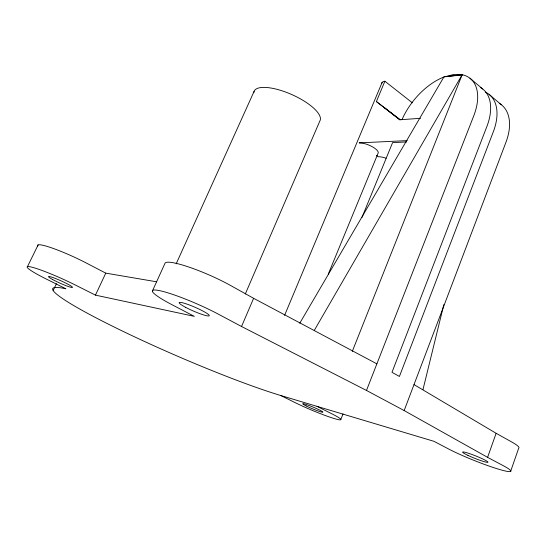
<?xml version="1.0" encoding="UTF-8"?>
<svg xmlns="http://www.w3.org/2000/svg" width="546" height="546" viewBox="0 0 546 546"><rect width="100%" height="100%" fill="white"/><g stroke="black" fill="none" stroke-linecap="round" stroke-linejoin="round"><path stroke-width="0.82" d="M422.952 389.707L443.843 304.579M510.599 471.457L518.7 448.17A37.701 4.423 21.5 0 0 511.349 441.762L496.13 433.292L414.005 384.602M487.598 457.35L404.156 410.558L366.489 390.451L241.544 326.494L218.236 314.093A45.564 5.719 23.5 0 0 159.412 290.602A45.564 5.719 23.5 0 0 171.935 304.675L194.328 316.352L95.461 295.127L75.328 285.019A36.439 3.508 24.2 0 0 30.371 266.83A36.439 3.508 24.2 0 0 46.54 279.163L65.902 288.779A139.762 12.428 23.4 0 0 112.005 325.948A139.762 12.428 23.4 0 0 280.862 395.55L433.879 441.291L449.078 449.222A37.927 3.61 21.8 0 0 498.293 469.096A37.927 3.61 21.8 0 0 503.016 465.547L487.598 457.35L496.13 433.292M404.156 410.558L505.971 142.219A50.833 30.938 -50.3 0 0 499.297 103.351M366.489 390.451L473.723 115.923A52.204 30.071 -51 0 0 462.66 74.836L453.74 74.468L443.83 77.041A52.204 30.071 -51 0 0 402.047 119.547M340.847 419.417L343.018 413.902M352.286 351.412L462.182 74.679L443.987 76.809L299.747 323.246M361.93 217.526L392.594 142.602L406.64 141.967M328.296 274.085L377.948 153.556A11.882 3.945 22.2 0 0 372.556 146.881A11.882 3.945 22.2 0 0 359.118 142.881L407.255 140.615M420.536 118.291L399.802 119.792L376.392 101.556L384.889 81.231L412.353 102.805M284.582 315.37L382.07 82.514M241.544 326.494L253.617 298.314L230.671 285.538A45.25 6.989 23.6 0 0 188.063 266.782A45.25 6.989 23.6 0 0 164.899 263.52L152.43 290.943M245.297 294.014L319.806 121.096A36.084 12.244 24.1 0 0 290.67 94.069A36.084 12.244 24.1 0 0 253.815 92.718M176.16 263.861L254.067 91.435M95.461 295.127L105.767 273.137L156.654 281.804M53.208 290.445L56.429 283.729M27.484 266.625L38.111 244.915M314.291 330.391L462.182 74.679M446.648 76.665L462.353 74.822M280.862 395.55L295.004 402.573A30.323 2.512 22.7 0 0 334.125 418.523A30.323 2.512 22.7 0 0 331.456 413.609L317.001 406.354M105.767 273.137L85.879 262.803A36.234 4.293 24.4 0 0 52.136 248.041A36.234 4.293 24.4 0 0 37.831 246.028M253.617 298.314L376.883 363.854M376.399 155.364L378.289 156.729A11.719 3.822 21.8 0 1 386.09 158.244M376.392 101.556L400.102 119.683M384.254 107.569L400 119.827M469.956 78.228L482.705 88.998M488.977 94.301L501.317 104.73M480.705 87.653A51.645 30.433 -50.7 0 1 486.841 126.617L391.994 372.304L399.419 376.453L493.284 131.873A51.372 30.61 -50.6 0 0 485.524 92.172M381.709 83.668A11.691 4.627 22 0 1 384.889 81.231M306.17 405.931A10.913 0.901 22.7 0 0 322.679 412.25A10.913 0.901 22.7 0 0 309.562 405.678A10.913 0.901 22.7 0 0 306.17 405.931M52.6 279.511A13.111 1.263 24.2 0 0 72.243 287.462A13.111 1.263 24.2 0 0 56.661 278.965A13.111 1.263 24.2 0 0 52.6 279.511M467.915 455.357A13.643 1.297 21.8 0 0 487.919 462.271A13.643 1.297 21.8 0 0 470.065 453.801A13.643 1.297 21.8 0 0 467.915 455.357M185.722 307.384A16.387 2.054 23.5 0 0 209.248 315.765A16.387 2.054 23.5 0 0 187.763 304.388A16.387 2.054 23.5 0 0 185.722 307.384"/></g></svg>
